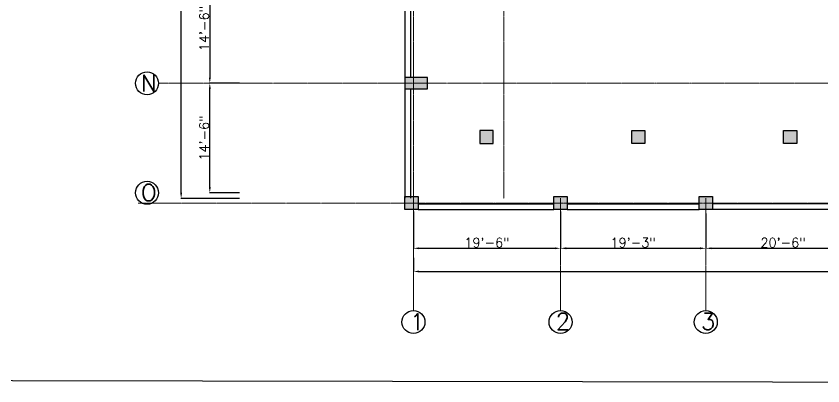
# Model space of a CAD drawing. Header units: inches. Extents: x -110725 to 51121, y 8404 to 44825.
# Drawn here: x -58520 to -57237, y 20283 to 20871 of the extents above; entities that cross this region are included whole.
import ezdxf

# ---------------------------------------------------------------- set-up
doc = ezdxf.new("R2010")
doc.units = ezdxf.units.IN
doc.header["$LTSCALE"] = 0.1
doc.header["$MEASUREMENT"] = 0
doc.linetypes.add('CENTER', pattern=[2, 1.25, -0.25, 0.25, -0.25])
doc.layers.get('Defpoints').update_dxf_attribs({"lineweight": 0})
for name, color, linetype in [('building', 6, 'Continuous'), ('Column Hatch', 7, 'Continuous'), ('COLUMNS', 200, 'Continuous'), ('GF', 1, 'Continuous'), ('GFT', 4, 'Continuous')]:
    doc.layers.add(name, color=color, linetype=linetype)
for name, color, linetype, lineweight in [('dim', 252, 'Continuous', 0), ('GRID', 8, 'CENTER', 0), ('terj block plan', 30, 'Continuous', 0)]:
    doc.layers.add(name, color=color, linetype=linetype, lineweight=lineweight)
doc.styles.add('ROMAND', font='romand.shx')
doc.dimstyles.new('DIM', dxfattribs={"dimtxt": 15, "dimasz": 9, "dimexe": 0.25, "dimexo": 3, "dimgap": 0.125, "dimtad": 1, "dimdec": 3, "dimzin": 3, "dimdsep": 46, "dimlunit": 4, "dimtxsty": 'ROMAND', "dimcen": 0.125, "dimaunit": 1, "dimadec": 0, "dimazin": 0, "dimtfac": 0.75, "dimtdec": 3, "dimtix": 1, "dimtofl": 0, "dimtmove": 2, "dimatfit": 3, "dimfxl": 1, "dimtolj": 1, "dimtzin": 3, "dimarcsym": 1})

# ---------------------------------------------------------------- blocks, each defined once
blk = doc.blocks.new('*D2920')
at = {"layer": 'Defpoints', "color": 0, "transparency": 16777216}
for p in [(-57887.9, 20563.5), (-57653.9, 20563.5), (-57653.9, 20502)]:
    blk.add_point(p, dxfattribs=at)
at = {"layer": 'dim', "color": 0, "lineweight": -2, "transparency": 16777216}
for p, q in [((-57887.9, 20560.5), (-57887.9, 20501.7)), ((-57653.9, 20560.5), (-57653.9, 20501.7)), ((-57878.9, 20502), (-57662.9, 20502))]:
    blk.add_line(p, q, dxfattribs=at)
at = {"layer": 'dim', "color": 0, "transparency": 16777216}
for points in [[(-57878.9, 20503.5), (-57878.9, 20500.5), (-57887.9, 20502)], [(-57662.9, 20503.5), (-57662.9, 20500.5), (-57653.9, 20502)]]:
    blk.add_solid(points, dxfattribs=at)
at = {"layer": 'dim', "color": 0, "transparency": 16777216, "insert": (-57770.9, 20511), "char_height": 15, "attachment_point": 5, "style": 'ROMAND'}
blk.add_mtext('\\A1;19\'-6"', dxfattribs=at)
blk = doc.blocks.new('*D2921')
at = {"layer": 'Defpoints', "color": 0, "transparency": 16777216}
for p in [(-57653.9, 20560.5), (-57422.9, 20560.5), (-57422.9, 20502)]:
    blk.add_point(p, dxfattribs=at)
at = {"layer": 'dim', "color": 0, "lineweight": -2, "transparency": 16777216}
for p, q in [((-57653.9, 20557.5), (-57653.9, 20501.7)), ((-57422.9, 20557.5), (-57422.9, 20501.7)), ((-57644.9, 20502), (-57431.9, 20502))]:
    blk.add_line(p, q, dxfattribs=at)
at = {"layer": 'dim', "color": 0, "transparency": 16777216}
for points in [[(-57644.9, 20503.5), (-57644.9, 20500.5), (-57653.9, 20502)], [(-57431.9, 20503.5), (-57431.9, 20500.5), (-57422.9, 20502)]]:
    blk.add_solid(points, dxfattribs=at)
at = {"layer": 'dim', "color": 0, "transparency": 16777216, "insert": (-57538.4, 20511), "char_height": 15, "attachment_point": 5, "style": 'ROMAND'}
blk.add_mtext('\\A1;19\'-3"', dxfattribs=at)
blk = doc.blocks.new('*D2922')
at = {"layer": 'Defpoints', "color": 0, "transparency": 16777216}
for p in [(-57422.9, 20557.5), (-57176.9, 20557.5), (-57176.9, 20502)]:
    blk.add_point(p, dxfattribs=at)
at = {"layer": 'dim', "color": 0, "lineweight": -2, "transparency": 16777216}
for p, q in [((-57422.9, 20554.5), (-57422.9, 20501.7)), ((-57176.9, 20554.5), (-57176.9, 20501.7)), ((-57413.9, 20502), (-57185.9, 20502))]:
    blk.add_line(p, q, dxfattribs=at)
at = {"layer": 'dim', "color": 0, "transparency": 16777216}
for points in [[(-57413.9, 20503.5), (-57413.9, 20500.5), (-57422.9, 20502)], [(-57185.9, 20503.5), (-57185.9, 20500.5), (-57176.9, 20502)]]:
    blk.add_solid(points, dxfattribs=at)
at = {"layer": 'dim', "color": 0, "transparency": 16777216, "insert": (-57299.9, 20511), "char_height": 15, "attachment_point": 5, "style": 'ROMAND'}
blk.add_mtext('\\A1;20\'-6"', dxfattribs=at)
blk = doc.blocks.new('*D2946')
at = {"layer": 'Defpoints', "color": 0, "transparency": 16777216}
for p in [(-54342.2, 20565.4), (-57887.9, 20490), (-54342.2, 20465.2)]:
    blk.add_point(p, dxfattribs=at)
at = {"layer": 'dim', "color": 0, "lineweight": -2, "transparency": 16777216}
for p, q in [((-54342.2, 20562.4), (-54342.2, 20465)), ((-57887.9, 20487), (-57887.9, 20465)), ((-57878.9, 20465.2), (-54351.2, 20465.2))]:
    blk.add_line(p, q, dxfattribs=at)
at = {"layer": 'dim', "color": 0, "transparency": 16777216}
for points in [[(-57878.9, 20466.7), (-57878.9, 20463.7), (-57887.9, 20465.2)], [(-54351.2, 20466.7), (-54351.2, 20463.7), (-54342.2, 20465.2)]]:
    blk.add_solid(points, dxfattribs=at)
at = {"layer": 'dim', "color": 0, "transparency": 16777216, "insert": (-56115.1, 20478.5), "char_height": 15, "attachment_point": 5, "style": 'ROMAND'}
blk.add_mtext('\\A1;295\'-5{\\H0.75x;\\S5/8;}"', dxfattribs=at)
blk = doc.blocks.new('*D2956')
at = {"layer": 'Defpoints', "color": 0, "transparency": 16777216}
for p in [(-58161.4, 20938.3), (-58211.8, 20764.3), (-58161.4, 20764.3)]:
    blk.add_point(p, dxfattribs=at)
at = {"layer": 'dim', "color": 0, "lineweight": -2, "transparency": 16777216}
for p, q in [((-58164.4, 20938.3), (-58212.1, 20938.3)), ((-58211.8, 20929.3), (-58211.8, 20773.3)), ((-58164.4, 20764.3), (-58212.1, 20764.3))]:
    blk.add_line(p, q, dxfattribs=at)
at = {"layer": 'dim', "color": 0, "transparency": 16777216}
for points in [[(-58213.3, 20929.3), (-58210.3, 20929.3), (-58211.8, 20938.3)], [(-58213.3, 20773.3), (-58210.3, 20773.3), (-58211.8, 20764.3)]]:
    blk.add_solid(points, dxfattribs=at)
at = {"layer": 'dim', "color": 0, "transparency": 16777216, "insert": (-58220.9, 20851.3), "char_height": 15, "attachment_point": 5, "rotation": 90, "style": 'ROMAND'}
blk.add_mtext('\\A1;14\'-6"', dxfattribs=at)
blk = doc.blocks.new('*D2965')
at = {"layer": 'Defpoints', "color": 0, "transparency": 16777216}
for p in [(-58257.4, 22313.8), (-58161.4, 22313.8), (-58161.4, 20581.3)]:
    blk.add_point(p, dxfattribs=at)
at = {"layer": 'dim', "color": 0, "lineweight": -2, "transparency": 16777216}
for p, q in [((-58164.4, 22313.8), (-58257.7, 22313.8)), ((-58257.4, 20590.3), (-58257.4, 22304.8)), ((-58164.4, 20581.3), (-58257.7, 20581.3))]:
    blk.add_line(p, q, dxfattribs=at)
at = {"layer": 'dim', "color": 0, "transparency": 16777216}
for points in [[(-58258.9, 22304.8), (-58255.9, 22304.8), (-58257.4, 22313.8)], [(-58258.9, 20590.3), (-58255.9, 20590.3), (-58257.4, 20581.3)]]:
    blk.add_solid(points, dxfattribs=at)
at = {"layer": 'dim', "color": 0, "transparency": 16777216, "insert": (-58270.7, 21447.5), "char_height": 15, "attachment_point": 5, "rotation": 90, "style": 'ROMAND'}
blk.add_mtext('\\A1;144\'-4{\\H0.75x;\\S1/2;}"', dxfattribs=at)
blk = doc.blocks.new('*D2966')
at = {"layer": 'Defpoints', "color": 0, "transparency": 16777216}
for p in [(-58211.8, 20764.3), (-58161.4, 20764.3), (-58161.4, 20590.3)]:
    blk.add_point(p, dxfattribs=at)
at = {"layer": 'dim', "color": 0, "lineweight": -2, "transparency": 16777216}
for p, q in [((-58164.4, 20764.3), (-58212.1, 20764.3)), ((-58211.8, 20599.3), (-58211.8, 20755.3)), ((-58164.4, 20590.3), (-58212.1, 20590.3))]:
    blk.add_line(p, q, dxfattribs=at)
at = {"layer": 'dim', "color": 0, "transparency": 16777216}
for points in [[(-58213.3, 20755.3), (-58210.3, 20755.3), (-58211.8, 20764.3)], [(-58213.3, 20599.3), (-58210.3, 20599.3), (-58211.8, 20590.3)]]:
    blk.add_solid(points, dxfattribs=at)
at = {"layer": 'dim', "color": 0, "transparency": 16777216, "insert": (-58220.9, 20677.3), "char_height": 15, "attachment_point": 5, "rotation": 90, "style": 'ROMAND'}
blk.add_mtext('\\A1;14\'-6"', dxfattribs=at)

msp = doc.modelspace()

# ---------------------------------------------------------------- hatches: boundary and pattern name
at = {"layer": 'Column Hatch'}
for points in [[(-57865.36658, 20773.2792), (-57901.36658, 20773.2792), (-57901.36658, 20755.2792), (-57865.36658, 20755.2792)], [(-57761.11658, 20689.53135), (-57782.11658, 20689.53135), (-57782.11658, 20668.53135), (-57761.11658, 20668.53135)], [(-57519.61658, 20689.53135), (-57540.61658, 20689.53135), (-57540.61658, 20668.53135), (-57519.61658, 20668.53135)], [(-57278.11658, 20689.53135), (-57299.11658, 20689.53135), (-57299.11658, 20668.53135), (-57278.11658, 20668.53135)], [(-57901.36658, 20584.53135), (-57880.36658, 20584.53135), (-57880.36658, 20563.53135), (-57901.36658, 20563.53135)], [(-57664.36658, 20584.53135), (-57643.36658, 20584.53135), (-57643.36658, 20563.53135), (-57664.36658, 20563.53135)], [(-57433.36658, 20584.53135), (-57412.36658, 20584.53135), (-57412.36658, 20563.53135), (-57433.36658, 20563.53135)]]:
    msp.add_hatch(color=256, dxfattribs=at).paths.add_polyline_path(points)

# ---------------------------------------------------------------- linework, layer by layer
at = {"layer": 'building', "linetype": 'Continuous', "elevation": 1.07221}
msp.add_lwpolyline([(-67290.79351, 20306.54046), (-67349.00061, 20691.55207), (-67353.35831, 20787.09078), (-63899.11011, 26306.46684), (-63590.83053, 26390.86365), (-57533.64826, 22826.982), (-53931.72373, 20595.17907), (-53992.32589, 20283.36427), (-67290.79351, 20306.54046)], dxfattribs=at)
at = {"layer": 'COLUMNS', "elevation": 1.07221}
for points in [[(-57901.36658, 20755.2792), (-57865.36658, 20755.2792), (-57865.36658, 20773.2792), (-57901.36658, 20773.2792)], [(-57901.36658, 20584.53135), (-57880.36658, 20584.53135), (-57880.36658, 20563.53135), (-57901.36658, 20563.53135)], [(-57664.36658, 20584.53135), (-57643.36658, 20584.53135), (-57643.36658, 20563.53135), (-57664.36658, 20563.53135)], [(-57433.36658, 20584.53135), (-57412.36658, 20584.53135), (-57412.36658, 20563.53135), (-57433.36658, 20563.53135)]]:
    msp.add_lwpolyline(points, close=True, dxfattribs=at)
for points in [[(-57761.11658, 20668.53135), (-57761.11658, 20689.53135), (-57782.11658, 20689.53135), (-57782.11658, 20668.53135), (-57761.11658, 20668.53135)], [(-57540.61658, 20668.53135), (-57540.61658, 20689.53135), (-57519.61658, 20689.53135), (-57519.61658, 20668.53135), (-57540.61658, 20668.53135)], [(-57299.11658, 20668.53135), (-57299.11658, 20689.53135), (-57278.11658, 20689.53135), (-57278.11658, 20668.53135), (-57299.11658, 20668.53135)]]:
    msp.add_lwpolyline(points, dxfattribs=at)
at = {"layer": 'GF'}
for p, q in [((-57901.36658, 20929.2792, 1.07221), (-57901.36658, 20773.2792, 1.07221)), ((-57892.36658, 20929.2792, 1.07221), (-57892.36658, 20773.2792, 1.07221)), ((-57901.36658, 20755.2792, 1.07221), (-57901.36658, 20581.53135, 1.07221)), ((-57892.36658, 20755.2792, 1.07221), (-57892.36658, 20581.53135, 1.07221)), ((-57880.36658, 20572.53135, 1.07221), (-57664.36658, 20572.53135, 1.07221)), ((-57643.36658, 20572.53135, 1.07221), (-57433.36658, 20572.53135, 1.07221)), ((-57194.86658, 20572.53135, 1.07221), (-57412.36658, 20572.53135, 1.07221)), ((-57880.36658, 20563.53135, 1.07221), (-57664.36658, 20563.53135, 1.07221)), ((-57643.36658, 20563.53135, 1.07221), (-57433.36658, 20563.53135, 1.07221)), ((-57194.86658, 20563.53135, 1.07221), (-57412.36658, 20563.53135, 1.07221))]:
    msp.add_line(p, q, dxfattribs=at)
at = {"layer": 'GFT'}
for centre in [(-58311.66378, 20764.2792, 1.07221), (-58311.66378, 20590.2792, 1.07221), (-57887.86658, 20384.80059, 1.07221), (-57653.86658, 20384.80059, 1.07221), (-57422.86658, 20384.80059, 1.07221)]:
    msp.add_circle(centre, 18.23575, dxfattribs=at)
at = {"layer": 'GRID'}
for p, q in [((-57887.86658, 22312.2792, 1.07221), (-57887.86658, 20581.2792, 1.07221)), ((-57743.86658, 22312.2792, 1.07221), (-57743.86658, 20581.2792, 1.07221)), ((-57194.86658, 20764.2792, 1.07221), (-58293.42803, 20764.2792, 1.07221)), ((-58325.74297, 20574.03135, 1.07221), (-54599.38879, 20574.03135, 1.07221)), ((-57887.86658, 20581.53135, 1.07221), (-57887.86658, 20403.03634, 1.07221)), ((-57653.86658, 20581.53135, 1.07221), (-57653.86658, 20403.03634, 1.07221)), ((-57422.86658, 20581.53135, 1.07221), (-57422.86658, 20403.03634, 1.07221))]:
    msp.add_line(p, q, dxfattribs=at)
at = {"layer": 'terj block plan', "linetype": 'Continuous', "elevation": 1.07221}
msp.add_lwpolyline([(-57901.36658, 20563.53135), (-54331.7441, 20563.53135), (-54290.97679, 20563.53135, 0.7328203079), (-54248.47689, 20698.07354), (-56853.5188, 22309.44548), (-57011.80133, 22052.13108), (-57172.36658, 22151.43396), (-57172.36658, 22313.7792), (-57211.36658, 22313.7792), (-57211.36658, 22318.2792), (-57810.61658, 22318.2792), (-57810.61658, 22313.7792), (-57901.36658, 22313.7792), (-57901.36658, 22156.2792), (-57982.35993, 22156.2792, 0.9999617823), (-57982.36658, 21982.2792), (-57982.36658, 21725.7792), (-58036.36658, 21725.7792), (-58036.36658, 21368.7792), (-57982.36658, 21368.7792), (-57982.37323, 21112.2792, 0.999923566), (-57982.35993, 20938.2792), (-57901.36658, 20938.2792), (-57901.36658, 20755.2792)], format="xyb", close=True, dxfattribs=at)

# ---------------------------------------------------------------- texts
at = {"layer": 'GFT', "char_height": 26.4, "attachment_point": 1, "style": 'ROMAND'}
for s, width, insert in [('{\\Fsimplex|c0;N}', 45.4062311, (-58321.42667, 20777.81215, 1.07221)), ('{\\Fsimplex|c0;O}', 45.4062311, (-58321.42667, 20603.81215, 1.07221)), ('{\\Fsimplex|c0;1}', 26.4, (-57893.20226, 20398.34279, 1.07221)), ('{\\Fsimplex|c0;2}', 45.4062311, (-57661.41902, 20399.08125, 1.07221)), ('{\\Fsimplex|c0;3}', 45.4062311, (-57430.41902, 20399.08125, 1.07221))]:
    msp.add_mtext_dynamic_manual_height_columns(s, width=width, gutter_width=101.66862, heights=[0], dxfattribs=dict(at, insert=insert))

# ---------------------------------------------------------------- dimensions: what is measured, and where the dimension line sits
at = {"layer": 'dim'}
for base, p1, p2, angle, picture, middle in [((-58257.4276, 22313.7792, 1.07221), (-58161.36658, 20581.2792, 1.07221), (-58161.36658, 22313.7792, 1.07221), 90, '*D2965', (-58270.6776, 21447.5292, 1.07221)), ((-58211.80294, 20764.2792, 1.07221), (-58161.36658, 20938.2792, 1.07221), (-58161.36658, 20764.2792, 1.07221), 270, '*D2956', (-58220.85651, 20851.2792, 1.07221)), ((-58211.80294, 20764.2792, 1.07221), (-58161.36658, 20590.2792, 1.07221), (-58161.36658, 20764.2792, 1.07221), 90, '*D2966', (-58220.85651, 20677.2792, 1.07221))]:
    dim = msp.add_linear_dim(base=base, p1=p1, p2=p2, angle=angle, dimstyle='DIM', dxfattribs=at)
    dim.commit()
    dim.dimension.update_dxf_attribs({"geometry": picture, "text_midpoint": middle})
for base, p1, p2, picture, middle in [((-54342.2441, 20465.20991, 1.07221), (-57887.86658, 20489.96423, 1.07221), (-54342.2441, 20565.40259, 1.07221), '*D2946', (-56115.05534, 20478.45991, 1.07221)), ((-57653.86658, 20501.96423, 1.07221), (-57887.86658, 20563.53135, 1.07221), (-57653.86658, 20563.53135, 1.07221), '*D2920', (-57770.86658, 20511.0178, 1.07221)), ((-57422.86658, 20501.96423, 1.07221), (-57653.86658, 20560.53135, 1.07221), (-57422.86658, 20560.53135, 1.07221), '*D2921', (-57538.36658, 20511.0178, 1.07221)), ((-57176.86658, 20501.96423, 1.07221), (-57422.86658, 20557.53135, 1.07221), (-57176.86658, 20557.53135, 1.07221), '*D2922', (-57299.86658, 20511.0178, 1.07221))]:
    dim = msp.add_linear_dim(base=base, p1=p1, p2=p2, dimstyle='DIM', dxfattribs=at)
    dim.commit()
    dim.dimension.update_dxf_attribs({"geometry": picture, "text_midpoint": middle})

doc.saveas('drawing.dxf')
